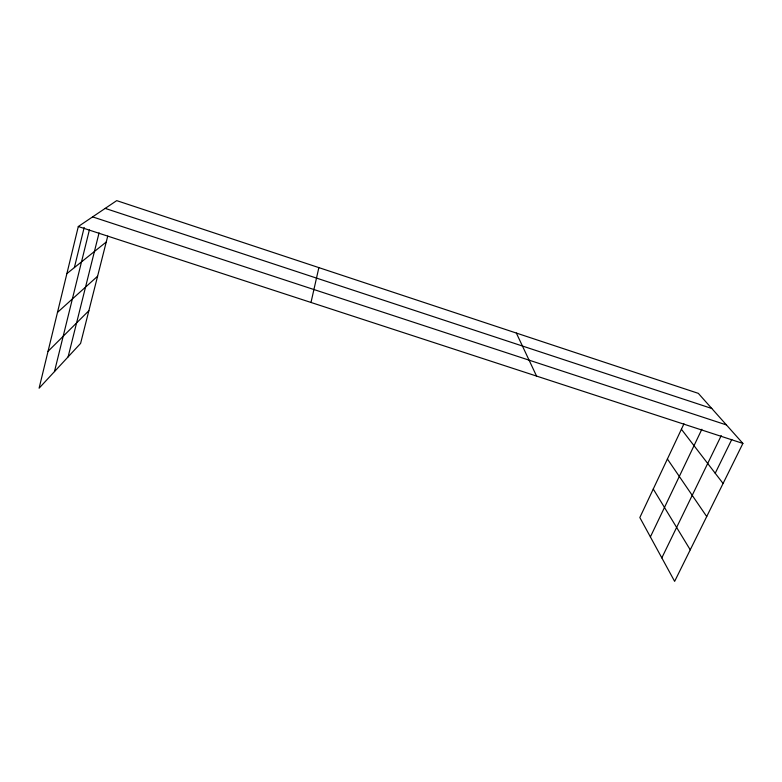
<?xml version="1.0" encoding="UTF-8"?>
<svg xmlns="http://www.w3.org/2000/svg" width="782" height="782" viewBox="0 0 782 782"><rect width="100%" height="100%" fill="white"/><g stroke="black" fill="none" stroke-linecap="round" stroke-linejoin="round"><path stroke-width="1.17" d="M311.001 302.458L318.861 267.62M683.967 423.815L639.832 517.547L674.631 581.368L742.9 443.423L698.316 393.356L116.714 200.632L78.308 226.516L39.1 388.195L80.595 343.406L107.74 236.096M74.378 267.591L84.182 227.474M54.466 371.606L89.383 229.908M68.093 356.905L99.079 232.86M650.389 536.911L701.865 429.259M661.826 557.879L721.229 435.633M715.217 473.247L731.805 439.425M48.034 351.353L88.874 310.708M57.477 312.409L97.584 276.242M66.89 273.602L106.244 242.009M78.308 226.516L742.9 443.423M92.599 216.888L726.429 424.929M105.199 208.393L711.796 408.487M681.405 429.259L723.076 483.472M667.398 459.005L706.713 516.55M653.263 489.024L690.242 549.824M516.345 333.054L536.56 376.074"/></g></svg>
